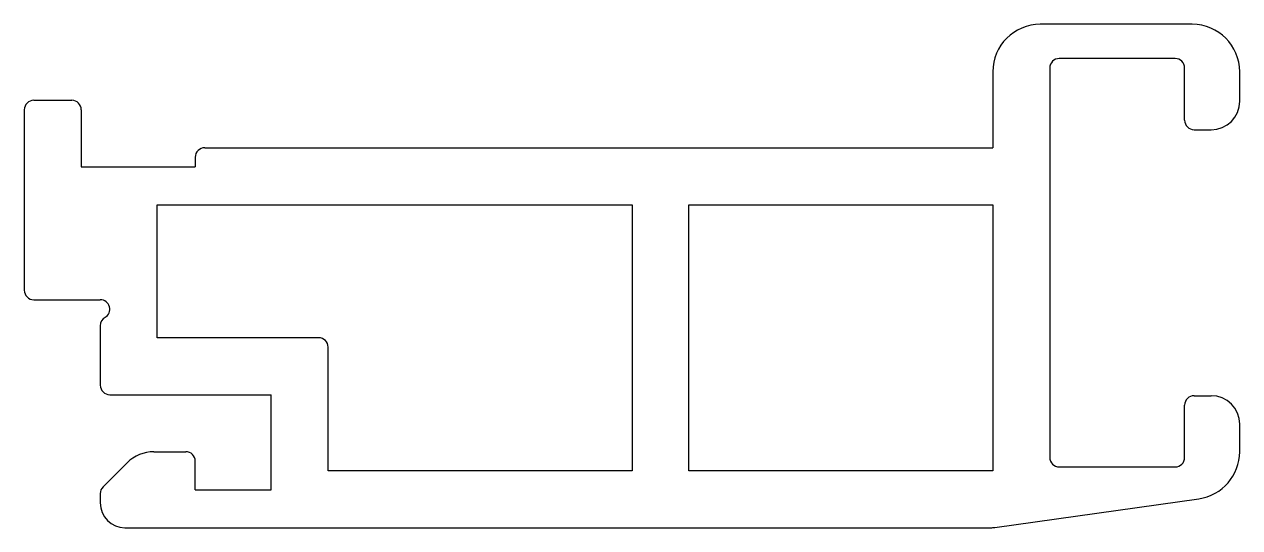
# Model space of a CAD drawing. Extents: x 345.9 to 409.9, y 137.8 to 164.3.
import ezdxf

# ---------------------------------------------------------------- set-up
doc = ezdxf.new("R2010")
doc.units = 0
doc.layers.get('0').update_dxf_attribs({"linetype": 'CONTINUOUS'})

msp = doc.modelspace()

# ---------------------------------------------------------------- linework, layer by layer
for p, q in [((407.401, 164.332), (399.401, 164.332)), ((399.901, 162.032), (399.901, 141.532)), ((406.501, 162.532), (400.401, 162.532)), ((407.001, 159.282), (407.001, 162.032)), ((396.901, 161.832), (396.901, 157.832)), ((409.901, 160.282), (409.901, 161.832)), ((346.401, 160.332), (348.401, 160.332)), ((345.901, 159.832), (345.901, 150.332)), ((348.901, 159.832), (348.901, 156.832)), ((407.501, 158.782), (408.401, 158.782)), ((355.401, 157.832), (396.901, 157.832)), ((348.901, 156.832), (354.901, 156.832)), ((354.901, 157.332), (354.901, 156.832)), ((352.901, 147.832), (352.901, 154.832)), ((352.901, 154.832), (377.901, 154.832)), ((377.901, 154.832), (377.901, 140.832)), ((380.901, 140.832), (380.901, 154.832)), ((380.901, 154.832), (396.901, 154.832)), ((396.901, 154.832), (396.901, 140.832)), ((346.401, 149.832), (349.901, 149.832)), ((349.901, 148.466), (349.901, 145.332)), ((361.401, 147.832), (352.901, 147.832)), ((361.901, 140.832), (361.901, 147.332)), ((350.401, 144.832), (358.901, 144.832)), ((358.901, 139.832), (358.901, 144.832)), ((407.501, 144.782), (408.401, 144.782)), ((407.001, 141.532), (407.001, 144.282)), ((409.901, 141.832), (409.901, 143.282)), ((352.729, 141.832), (354.401, 141.832)), ((350.047, 139.979), (351.315, 141.246)), ((354.901, 139.832), (354.901, 141.332)), ((377.901, 140.832), (361.901, 140.832)), ((396.901, 140.832), (380.901, 140.832)), ((400.401, 141.032), (406.501, 141.032)), ((349.901, 139.625), (349.901, 139.132)), ((354.901, 139.832), (358.901, 139.832)), ((397.005, 137.847), (407.749, 139.357)), ((351.201, 137.832), (396.796, 137.832))]:
    msp.add_line(p, q)
for centre, radius, start, end in [((399.401, 161.832), 2.5, 90, 180), ((407.401, 161.832), 2.5, 0, 90), ((400.401, 162.032), 0.5, 90, 180), ((406.501, 162.032), 0.5, 0, 90), ((346.401, 159.832), 0.5, 90, 180), ((348.401, 159.832), 0.5, 0, 90), ((408.401, 160.282), 1.5, 270, 360), ((407.501, 159.282), 0.5, 180, 270), ((355.401, 157.332), 0.5, 90, 180), ((346.401, 150.332), 0.5, 180, 270), ((349.901, 149.332), 0.5, 300, 90), ((350.401, 148.466), 0.5, 120, 180), ((361.401, 147.332), 0.5, 0, 90), ((350.401, 145.332), 0.5, 180, 270), ((407.501, 144.282), 0.5, 90, 180), ((408.401, 143.282), 1.5, 0, 90), ((352.729, 139.832), 2, 90, 135), ((354.401, 141.332), 0.5, 0, 90), ((400.401, 141.532), 0.5, 180, 270), ((406.501, 141.532), 0.5, 270, 360), ((407.401, 141.832), 2.5, 278, 360), ((350.401, 139.625), 0.5, 135, 180), ((351.201, 139.132), 1.3, 180, 270), ((396.796, 139.332), 1.5, 270, 278)]:
    msp.add_arc(centre, radius, start, end)

doc.saveas('drawing.dxf')
